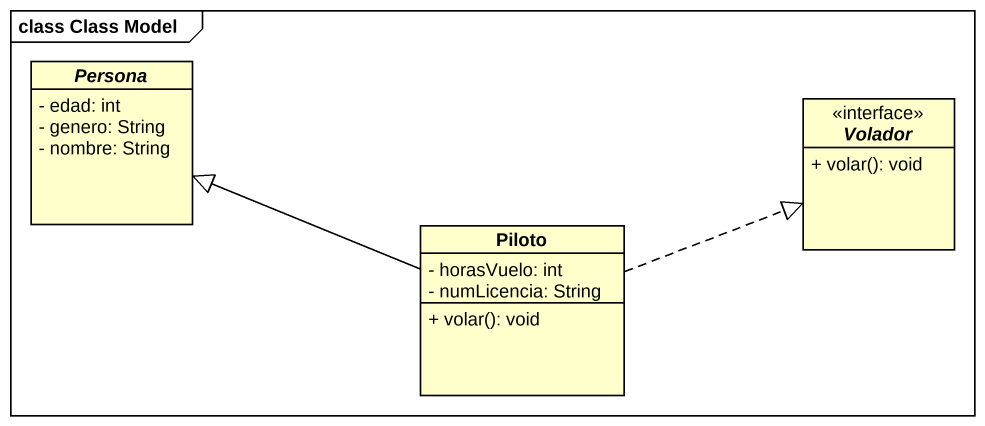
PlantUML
@startuml
mainframe class Class Model
hide circle
hide empty members
skinparam classAttributeIconSize 0
abstract class Persona {
  - edad: int
  - genero: String
  - nombre: String
}
interface Volador <<interface>> {
  + volar(): void
}
class Piloto {
  - horasVuelo: int
  - numLicencia: String
  + volar(): void
}
Piloto -left-|> Persona
Piloto .right.|> Volador
@enduml
